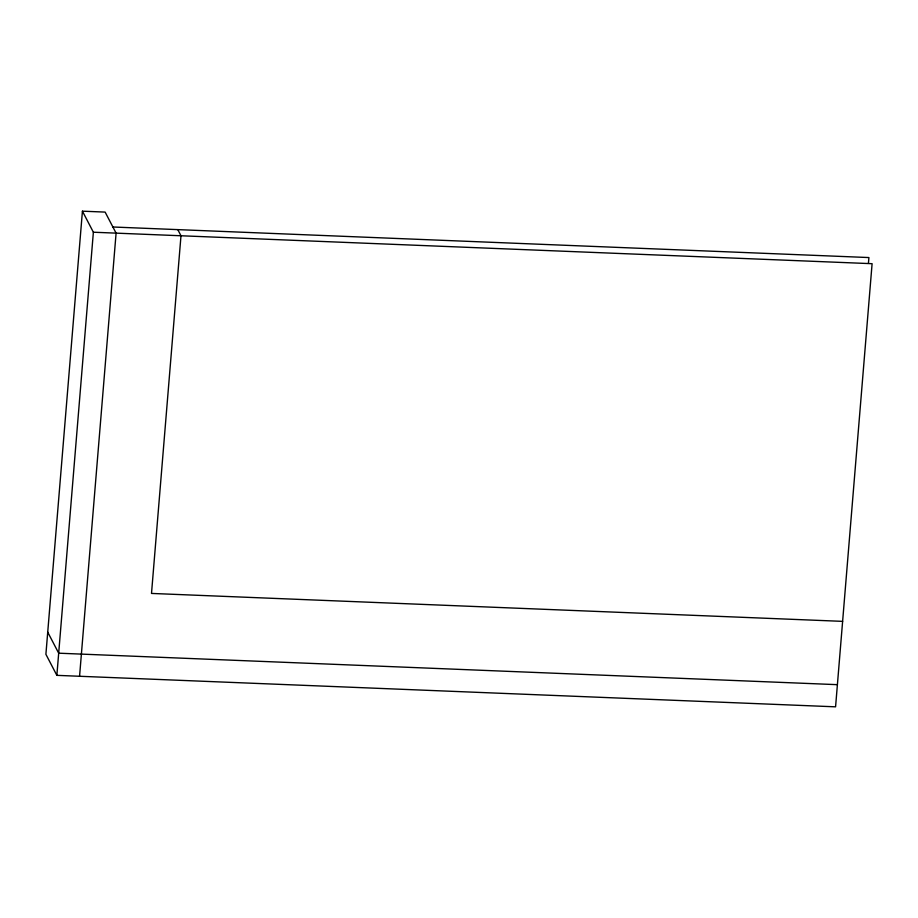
<?xml version="1.0" encoding="UTF-8"?>
<svg xmlns="http://www.w3.org/2000/svg" width="918" height="918" viewBox="0 0 918 918"><rect width="100%" height="100%" fill="white"/><g stroke="black" fill="none" stroke-linecap="round" stroke-linejoin="round"><path stroke-width="1.38" d="M82.425 211.174L45.9 654.305L56.859 675.35L835.575 706.826L872.1 263.695L93.372 232.22L82.425 211.174L105.134 212.092L116.093 233.138L79.568 676.268M56.859 675.35L93.372 232.22M868.439 263.271L868.91 257.556L112.891 226.998M842.621 621.36L151.504 593.43L180.984 235.754L177.794 229.626M837.4 684.667L58.683 653.191L47.725 632.146"/></g></svg>
